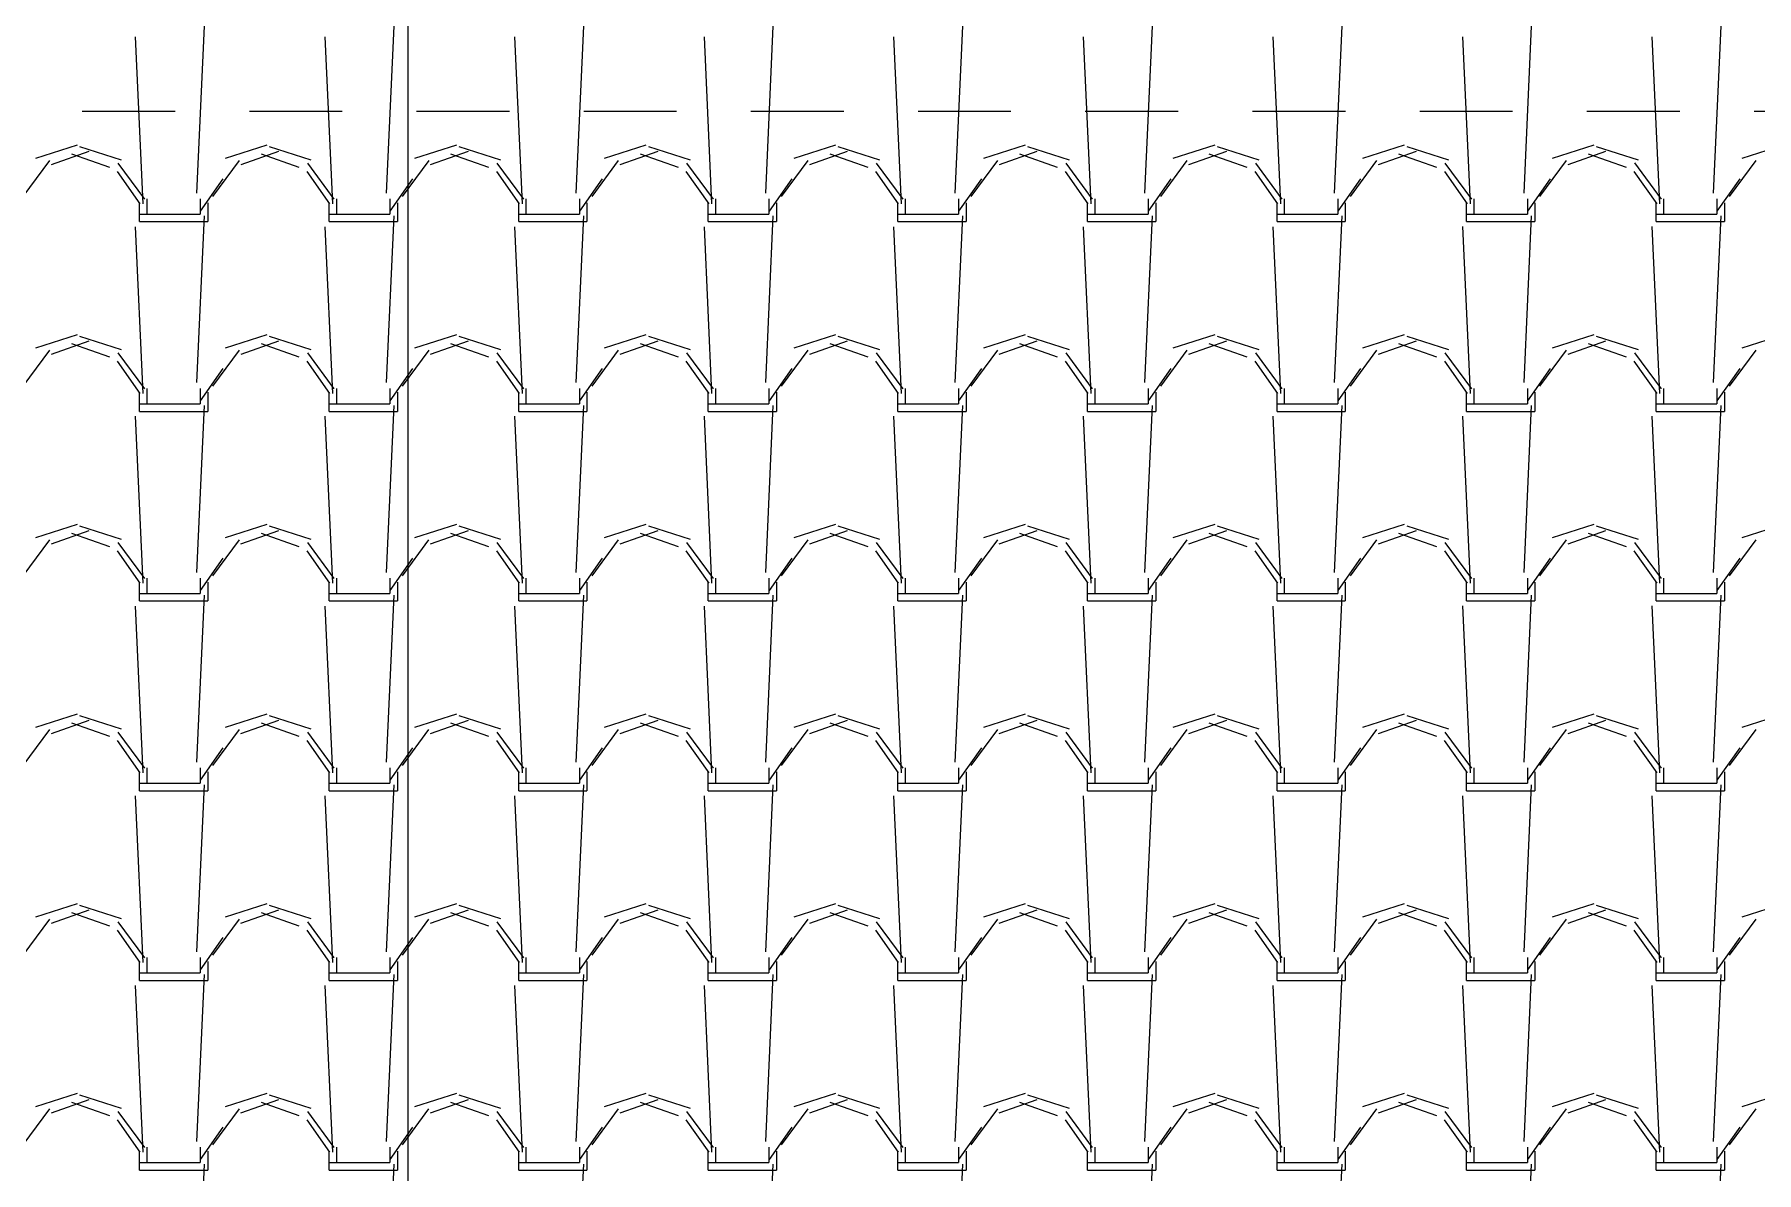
# Model space of a CAD drawing. Header units: millimetres. Extents: x 3923 to 4007, y 744 to 863.
# Drawn here: x 3936.149 to 3938.466, y 834.508 to 836.038 of the extents above; entities that cross this region are included whole.
import ezdxf

# ---------------------------------------------------------------- set-up
doc = ezdxf.new("R2010")
doc.units = ezdxf.units.MM
doc.linetypes.add('HIDDEN2', pattern=[0.1875, 0.125, -0.0625])
doc.layers.add('-HIDRO', color=8, linetype='Continuous')
doc.layers.add('HID-TUBPRIMARIO', color=5, linetype='Continuous')

msp = doc.modelspace()

# ---------------------------------------------------------------- linework, layer by layer
at = {"layer": '-HIDRO', "linetype": 'Continuous'}
for p, q in [((3936.3674, 835.8252), (3936.3776, 836.0498)), ((3936.6226, 835.8252), (3936.6328, 836.0498)), ((3936.8777, 835.8252), (3936.8879, 836.0498)), ((3937.1329, 835.8252), (3937.1431, 836.0498)), ((3937.388, 835.8252), (3937.3982, 836.0498)), ((3937.6432, 835.8252), (3937.6534, 836.0498)), ((3937.8983, 835.8252), (3937.9085, 836.0498)), ((3938.1535, 835.8252), (3938.1637, 836.0498)), ((3938.4086, 835.8252), (3938.4188, 836.0498)), ((3936.2951, 835.8105), (3936.2849, 836.0351)), ((3936.5503, 835.8106), (3936.5401, 836.0351)), ((3936.8054, 835.8106), (3936.7952, 836.0351)), ((3937.0606, 835.8106), (3937.0504, 836.0351)), ((3937.3157, 835.8106), (3937.3055, 836.0351)), ((3937.5709, 835.8106), (3937.5607, 836.0351)), ((3937.826, 835.8106), (3937.8158, 836.0351)), ((3938.0812, 835.8106), (3938.071, 836.0351)), ((3938.3363, 835.8106), (3938.3261, 836.0351)), ((3936.2063, 835.8895), (3936.1501, 835.8717)), ((3936.2221, 835.881), (3936.1711, 835.8631)), ((3936.25, 835.8597), (3936.199, 835.8776)), ((3936.2661, 835.8694), (3936.2099, 835.8873)), ((3936.4614, 835.8895), (3936.4053, 835.8717)), ((3936.4773, 835.881), (3936.4263, 835.8631)), ((3936.5052, 835.8597), (3936.4542, 835.8776)), ((3936.5212, 835.8694), (3936.4651, 835.8873)), ((3936.7166, 835.8895), (3936.6604, 835.8717)), ((3936.7324, 835.881), (3936.6814, 835.8631)), ((3936.7603, 835.8597), (3936.7093, 835.8776)), ((3936.7764, 835.8694), (3936.7202, 835.8873)), ((3936.9717, 835.8895), (3936.9156, 835.8717)), ((3936.9876, 835.881), (3936.9366, 835.8631)), ((3937.0155, 835.8597), (3936.9645, 835.8776)), ((3937.0315, 835.8694), (3936.9754, 835.8873)), ((3937.2269, 835.8895), (3937.1707, 835.8717)), ((3937.2427, 835.881), (3937.1917, 835.8631)), ((3937.2706, 835.8597), (3937.2196, 835.8776)), ((3937.2867, 835.8694), (3937.2305, 835.8873)), ((3937.482, 835.8895), (3937.4259, 835.8717)), ((3937.4979, 835.881), (3937.4469, 835.8631)), ((3937.5258, 835.8597), (3937.4748, 835.8776)), ((3937.5418, 835.8694), (3937.4857, 835.8873)), ((3937.7372, 835.8895), (3937.681, 835.8717)), ((3937.753, 835.881), (3937.702, 835.8631)), ((3937.7809, 835.8597), (3937.7299, 835.8776)), ((3937.797, 835.8694), (3937.7408, 835.8873)), ((3937.9923, 835.8895), (3937.9362, 835.8717)), ((3938.0082, 835.881), (3937.9571, 835.8631)), ((3938.0361, 835.8597), (3937.9851, 835.8776)), ((3938.0521, 835.8694), (3937.996, 835.8873)), ((3938.2475, 835.8895), (3938.1913, 835.8717)), ((3938.2633, 835.881), (3938.2123, 835.8631)), ((3938.2912, 835.8597), (3938.2402, 835.8776)), ((3938.3073, 835.8694), (3938.2511, 835.8873)), ((3938.5026, 835.8895), (3938.4465, 835.8717)), ((3936.169, 835.8689), (3936.1332, 835.8204)), ((3936.2912, 835.8108), (3936.2606, 835.8542)), ((3936.2972, 835.8171), (3936.2614, 835.8655)), ((3936.4241, 835.8689), (3936.3884, 835.8204)), ((3936.5464, 835.8108), (3936.5157, 835.8542)), ((3936.5523, 835.8171), (3936.5166, 835.8655)), ((3936.6793, 835.8689), (3936.6435, 835.8204)), ((3936.8015, 835.8108), (3936.7709, 835.8542)), ((3936.8075, 835.8171), (3936.7717, 835.8655)), ((3936.9344, 835.8689), (3936.8987, 835.8204)), ((3937.0567, 835.8108), (3937.026, 835.8542)), ((3937.0626, 835.8171), (3937.0269, 835.8655)), ((3937.1895, 835.8689), (3937.1538, 835.8204)), ((3937.3118, 835.8108), (3937.2812, 835.8542)), ((3937.3178, 835.8171), (3937.282, 835.8655)), ((3937.4447, 835.8689), (3937.409, 835.8204)), ((3937.567, 835.8108), (3937.5363, 835.8542)), ((3937.5729, 835.8171), (3937.5372, 835.8655)), ((3937.6998, 835.8689), (3937.6641, 835.8204)), ((3937.8221, 835.8108), (3937.7915, 835.8542)), ((3937.828, 835.8171), (3937.7923, 835.8655)), ((3937.955, 835.8689), (3937.9193, 835.8204)), ((3938.0773, 835.8108), (3938.0467, 835.8542)), ((3938.0832, 835.8171), (3938.0475, 835.8655)), ((3938.2101, 835.8689), (3938.1744, 835.8204)), ((3938.3324, 835.8108), (3938.3018, 835.8542)), ((3938.3383, 835.8171), (3938.3026, 835.8656)), ((3938.4653, 835.8689), (3938.4296, 835.8204)), ((3936.4025, 835.8442), (3936.3719, 835.8008)), ((3936.6577, 835.8442), (3936.6271, 835.8008)), ((3936.9128, 835.8442), (3936.8822, 835.8008)), ((3937.168, 835.8442), (3937.1374, 835.8008)), ((3937.4231, 835.8442), (3937.3925, 835.8008)), ((3937.6783, 835.8442), (3937.6477, 835.8008)), ((3937.9334, 835.8442), (3937.9028, 835.8008)), ((3938.1886, 835.8442), (3938.158, 835.8008)), ((3938.4437, 835.8442), (3938.4131, 835.8008)), ((3936.2902, 835.7867), (3936.2902, 835.8122)), ((3936.3004, 835.7969), (3936.3004, 835.8173)), ((3936.3718, 835.8173), (3936.3718, 835.7969)), ((3936.382, 835.8122), (3936.382, 835.7867)), ((3936.5453, 835.7867), (3936.5453, 835.8122)), ((3936.5555, 835.7969), (3936.5555, 835.8173)), ((3936.627, 835.8173), (3936.627, 835.7969)), ((3936.6372, 835.8122), (3936.6372, 835.7867)), ((3936.8005, 835.7867), (3936.8005, 835.8122)), ((3936.8107, 835.7969), (3936.8107, 835.8173)), ((3936.8821, 835.8173), (3936.8821, 835.7969)), ((3936.8923, 835.8122), (3936.8923, 835.7867)), ((3937.0556, 835.7867), (3937.0556, 835.8122)), ((3937.0658, 835.7969), (3937.0658, 835.8173)), ((3937.1373, 835.8173), (3937.1373, 835.7969)), ((3937.1475, 835.8122), (3937.1475, 835.7867)), ((3937.3108, 835.7867), (3937.3108, 835.8122)), ((3937.321, 835.7969), (3937.321, 835.8173)), ((3937.3924, 835.8173), (3937.3924, 835.7969)), ((3937.4026, 835.8122), (3937.4026, 835.7867)), ((3937.5659, 835.7867), (3937.5659, 835.8122)), ((3937.5761, 835.7969), (3937.5761, 835.8173)), ((3937.6476, 835.8173), (3937.6476, 835.7969)), ((3937.6578, 835.8122), (3937.6578, 835.7867)), ((3937.8211, 835.7867), (3937.8211, 835.8122)), ((3937.8313, 835.7969), (3937.8313, 835.8173)), ((3937.9027, 835.8173), (3937.9027, 835.7969)), ((3937.9129, 835.8122), (3937.9129, 835.7867)), ((3938.0762, 835.7867), (3938.0762, 835.8122)), ((3938.0864, 835.7969), (3938.0864, 835.8173)), ((3938.1579, 835.8173), (3938.1579, 835.7969)), ((3938.1681, 835.8122), (3938.1681, 835.7867)), ((3938.3314, 835.7867), (3938.3314, 835.8122)), ((3938.3416, 835.7969), (3938.3416, 835.8173)), ((3938.413, 835.8173), (3938.413, 835.7969)), ((3938.4232, 835.8122), (3938.4232, 835.7867)), ((3936.2902, 835.7969), (3936.3004, 835.7969)), ((3936.2902, 835.7867), (3936.3004, 835.7867)), ((3936.3004, 835.7969), (3936.3718, 835.7969)), ((3936.3004, 835.7867), (3936.382, 835.7867)), ((3936.3674, 835.5701), (3936.3776, 835.7946)), ((3936.5453, 835.7969), (3936.5555, 835.7969)), ((3936.5453, 835.7867), (3936.5555, 835.7867)), ((3936.5555, 835.7969), (3936.627, 835.7969)), ((3936.5555, 835.7867), (3936.6372, 835.7867)), ((3936.6226, 835.5701), (3936.6328, 835.7946)), ((3936.8005, 835.7969), (3936.8107, 835.7969)), ((3936.8005, 835.7867), (3936.8107, 835.7867)), ((3936.8107, 835.7969), (3936.8821, 835.7969)), ((3936.8107, 835.7867), (3936.8923, 835.7867)), ((3936.8777, 835.5701), (3936.8879, 835.7946)), ((3937.0556, 835.7969), (3937.0658, 835.7969)), ((3937.0556, 835.7867), (3937.0658, 835.7867)), ((3937.0658, 835.7969), (3937.1373, 835.7969)), ((3937.0658, 835.7867), (3937.1475, 835.7867)), ((3937.1329, 835.5701), (3937.1431, 835.7946)), ((3937.3108, 835.7969), (3937.321, 835.7969)), ((3937.3108, 835.7867), (3937.321, 835.7867)), ((3937.321, 835.7969), (3937.3924, 835.7969)), ((3937.321, 835.7867), (3937.4026, 835.7867)), ((3937.388, 835.5701), (3937.3982, 835.7946)), ((3937.5659, 835.7969), (3937.5761, 835.7969)), ((3937.5659, 835.7867), (3937.5761, 835.7867)), ((3937.5761, 835.7969), (3937.6476, 835.7969)), ((3937.5761, 835.7867), (3937.6578, 835.7867)), ((3937.6432, 835.5701), (3937.6534, 835.7946)), ((3937.8211, 835.7969), (3937.8313, 835.7969)), ((3937.8211, 835.7867), (3937.8313, 835.7867)), ((3937.8313, 835.7969), (3937.9027, 835.7969)), ((3937.8313, 835.7867), (3937.9129, 835.7867)), ((3937.8983, 835.5701), (3937.9085, 835.7946)), ((3938.0762, 835.7969), (3938.0864, 835.7969)), ((3938.0762, 835.7867), (3938.0864, 835.7867)), ((3938.0864, 835.7969), (3938.1579, 835.7969)), ((3938.0864, 835.7867), (3938.1681, 835.7867)), ((3938.1535, 835.5701), (3938.1637, 835.7946)), ((3938.3314, 835.7969), (3938.3416, 835.7969)), ((3938.3314, 835.7867), (3938.3416, 835.7867)), ((3938.3416, 835.7969), (3938.413, 835.7969)), ((3938.3416, 835.7867), (3938.4232, 835.7867)), ((3938.4086, 835.5701), (3938.4188, 835.7946)), ((3936.2951, 835.5554), (3936.2849, 835.7799)), ((3936.5503, 835.5554), (3936.5401, 835.7799)), ((3936.8054, 835.5554), (3936.7952, 835.7799)), ((3937.0606, 835.5554), (3937.0504, 835.7799)), ((3937.3157, 835.5554), (3937.3055, 835.7799)), ((3937.5709, 835.5554), (3937.5607, 835.7799)), ((3937.826, 835.5554), (3937.8158, 835.7799)), ((3938.0812, 835.5554), (3938.071, 835.78)), ((3938.3363, 835.5554), (3938.3261, 835.78)), ((3936.2063, 835.6344), (3936.1501, 835.6165)), ((3936.2221, 835.6258), (3936.1711, 835.608)), ((3936.25, 835.6046), (3936.199, 835.6225)), ((3936.2661, 835.6143), (3936.2099, 835.6321)), ((3936.4614, 835.6344), (3936.4053, 835.6165)), ((3936.4773, 835.6258), (3936.4263, 835.608)), ((3936.5052, 835.6046), (3936.4542, 835.6225)), ((3936.5212, 835.6143), (3936.4651, 835.6321)), ((3936.7166, 835.6344), (3936.6604, 835.6165)), ((3936.7324, 835.6258), (3936.6814, 835.608)), ((3936.7603, 835.6046), (3936.7093, 835.6225)), ((3936.7764, 835.6143), (3936.7202, 835.6321)), ((3936.9717, 835.6344), (3936.9156, 835.6165)), ((3936.9876, 835.6258), (3936.9366, 835.608)), ((3937.0155, 835.6046), (3936.9645, 835.6225)), ((3937.0315, 835.6143), (3936.9754, 835.6321)), ((3937.2269, 835.6344), (3937.1707, 835.6165)), ((3937.2427, 835.6258), (3937.1917, 835.608)), ((3937.2706, 835.6046), (3937.2196, 835.6225)), ((3937.2867, 835.6143), (3937.2305, 835.6321)), ((3937.482, 835.6344), (3937.4259, 835.6165)), ((3937.4979, 835.6258), (3937.4468, 835.608)), ((3937.5258, 835.6046), (3937.4748, 835.6225)), ((3937.5418, 835.6143), (3937.4857, 835.6321)), ((3937.7372, 835.6344), (3937.681, 835.6165)), ((3937.753, 835.6258), (3937.702, 835.608)), ((3937.7809, 835.6046), (3937.7299, 835.6225)), ((3937.797, 835.6143), (3937.7408, 835.6321)), ((3937.9923, 835.6344), (3937.9362, 835.6165)), ((3938.0082, 835.6258), (3937.9571, 835.608)), ((3938.0361, 835.6046), (3937.9851, 835.6225)), ((3938.0521, 835.6143), (3937.996, 835.6321)), ((3938.2475, 835.6344), (3938.1913, 835.6165)), ((3938.2633, 835.6258), (3938.2123, 835.608)), ((3938.2912, 835.6046), (3938.2402, 835.6225)), ((3938.3073, 835.6143), (3938.2511, 835.6321)), ((3938.5026, 835.6344), (3938.4465, 835.6165)), ((3936.169, 835.6138), (3936.1332, 835.5653)), ((3936.2912, 835.5556), (3936.2606, 835.599)), ((3936.2972, 835.5619), (3936.2614, 835.6104)), ((3936.4241, 835.6138), (3936.3884, 835.5653)), ((3936.5464, 835.5556), (3936.5157, 835.599)), ((3936.5523, 835.5619), (3936.5166, 835.6104)), ((3936.6793, 835.6138), (3936.6435, 835.5653)), ((3936.8075, 835.5619), (3936.7717, 835.6104)), ((3936.9344, 835.6138), (3936.8987, 835.5653)), ((3937.0626, 835.5619), (3937.0269, 835.6104)), ((3937.1895, 835.6138), (3937.1538, 835.5653)), ((3937.3178, 835.5619), (3937.282, 835.6104)), ((3937.4447, 835.6138), (3937.409, 835.5653)), ((3937.5729, 835.5619), (3937.5372, 835.6104)), ((3937.6998, 835.6138), (3937.6641, 835.5653)), ((3937.828, 835.5619), (3937.7923, 835.6104)), ((3937.955, 835.6138), (3937.9193, 835.5653)), ((3938.0832, 835.5619), (3938.0475, 835.6104)), ((3938.2101, 835.6138), (3938.1744, 835.5653)), ((3938.3383, 835.5619), (3938.3026, 835.6104)), ((3938.4653, 835.6138), (3938.4296, 835.5653)), ((3936.4025, 835.5891), (3936.3719, 835.5457)), ((3936.6577, 835.5891), (3936.6271, 835.5457)), ((3936.8015, 835.5556), (3936.7709, 835.599)), ((3936.9128, 835.5891), (3936.8822, 835.5457)), ((3937.0567, 835.5556), (3937.026, 835.599)), ((3937.168, 835.5891), (3937.1374, 835.5457)), ((3937.3118, 835.5556), (3937.2812, 835.599)), ((3937.4231, 835.5891), (3937.3925, 835.5457)), ((3937.567, 835.5556), (3937.5363, 835.599)), ((3937.6783, 835.5891), (3937.6477, 835.5457)), ((3937.8221, 835.5556), (3937.7915, 835.599)), ((3937.9334, 835.5891), (3937.9028, 835.5457)), ((3938.0773, 835.5556), (3938.0467, 835.599)), ((3938.1886, 835.5891), (3938.158, 835.5457)), ((3938.3324, 835.5556), (3938.3018, 835.599)), ((3938.4437, 835.5891), (3938.4131, 835.5457)), ((3936.2902, 835.5315), (3936.2902, 835.5571)), ((3936.3004, 835.5417), (3936.3004, 835.5622)), ((3936.3718, 835.5622), (3936.3718, 835.5417)), ((3936.382, 835.5571), (3936.382, 835.5315)), ((3936.5453, 835.5315), (3936.5453, 835.5571)), ((3936.5555, 835.5417), (3936.5555, 835.5622)), ((3936.627, 835.5622), (3936.627, 835.5417)), ((3936.6372, 835.5571), (3936.6372, 835.5315)), ((3936.8005, 835.5315), (3936.8005, 835.5571)), ((3936.8107, 835.5417), (3936.8107, 835.5622)), ((3936.8821, 835.5622), (3936.8821, 835.5417)), ((3936.8923, 835.5571), (3936.8923, 835.5315)), ((3937.0556, 835.5315), (3937.0556, 835.5571)), ((3937.0658, 835.5417), (3937.0658, 835.5622)), ((3937.1373, 835.5622), (3937.1373, 835.5417)), ((3937.1475, 835.5571), (3937.1475, 835.5315)), ((3937.3108, 835.5315), (3937.3108, 835.5571)), ((3937.321, 835.5417), (3937.321, 835.5622)), ((3937.3924, 835.5622), (3937.3924, 835.5417)), ((3937.4026, 835.5571), (3937.4026, 835.5315)), ((3937.5659, 835.5315), (3937.5659, 835.5571)), ((3937.5761, 835.5417), (3937.5761, 835.5622)), ((3937.6476, 835.5622), (3937.6476, 835.5417)), ((3937.6578, 835.5571), (3937.6578, 835.5315)), ((3937.8211, 835.5315), (3937.8211, 835.5571)), ((3937.8313, 835.5417), (3937.8313, 835.5622)), ((3937.9027, 835.5622), (3937.9027, 835.5417)), ((3937.9129, 835.5571), (3937.9129, 835.5315)), ((3938.0762, 835.5315), (3938.0762, 835.5571)), ((3938.0864, 835.5417), (3938.0864, 835.5622)), ((3938.1579, 835.5622), (3938.1579, 835.5417)), ((3938.1681, 835.5571), (3938.1681, 835.5315)), ((3938.3314, 835.5315), (3938.3314, 835.5571)), ((3938.3416, 835.5417), (3938.3416, 835.5622)), ((3938.413, 835.5622), (3938.413, 835.5417)), ((3938.4232, 835.5571), (3938.4232, 835.5315)), ((3936.2902, 835.5417), (3936.3004, 835.5417)), ((3936.2902, 835.5315), (3936.3004, 835.5315)), ((3936.3004, 835.5417), (3936.3718, 835.5417)), ((3936.3004, 835.5315), (3936.382, 835.5315)), ((3936.3674, 835.3149), (3936.3776, 835.5395)), ((3936.5453, 835.5417), (3936.5555, 835.5417)), ((3936.5453, 835.5315), (3936.5555, 835.5315)), ((3936.5555, 835.5417), (3936.627, 835.5417)), ((3936.5555, 835.5315), (3936.6372, 835.5315)), ((3936.6226, 835.3149), (3936.6328, 835.5395)), ((3936.8005, 835.5417), (3936.8107, 835.5417)), ((3936.8005, 835.5315), (3936.8107, 835.5315)), ((3936.8107, 835.5417), (3936.8821, 835.5417)), ((3936.8107, 835.5315), (3936.8923, 835.5315)), ((3936.8777, 835.3149), (3936.8879, 835.5395)), ((3937.0556, 835.5417), (3937.0658, 835.5417)), ((3937.0556, 835.5315), (3937.0658, 835.5315)), ((3937.0658, 835.5417), (3937.1373, 835.5417)), ((3937.0658, 835.5315), (3937.1475, 835.5315)), ((3937.1329, 835.3149), (3937.1431, 835.5395)), ((3937.3108, 835.5417), (3937.321, 835.5417)), ((3937.3108, 835.5315), (3937.321, 835.5315)), ((3937.321, 835.5417), (3937.3924, 835.5417)), ((3937.321, 835.5315), (3937.4026, 835.5315)), ((3937.388, 835.3149), (3937.3982, 835.5395)), ((3937.5659, 835.5417), (3937.5761, 835.5417)), ((3937.5659, 835.5315), (3937.5761, 835.5315)), ((3937.5761, 835.5417), (3937.6476, 835.5417)), ((3937.5761, 835.5315), (3937.6578, 835.5315)), ((3937.6432, 835.3149), (3937.6534, 835.5395)), ((3937.8211, 835.5417), (3937.8313, 835.5417)), ((3937.8211, 835.5315), (3937.8313, 835.5315)), ((3937.8313, 835.5417), (3937.9027, 835.5417)), ((3937.8313, 835.5315), (3937.9129, 835.5315)), ((3937.8983, 835.3149), (3937.9085, 835.5395)), ((3938.0762, 835.5417), (3938.0864, 835.5417)), ((3938.0762, 835.5315), (3938.0864, 835.5315)), ((3938.0864, 835.5417), (3938.1579, 835.5417)), ((3938.0864, 835.5315), (3938.1681, 835.5315)), ((3938.1535, 835.3149), (3938.1637, 835.5395)), ((3938.3314, 835.5417), (3938.3416, 835.5417)), ((3938.3314, 835.5315), (3938.3416, 835.5315)), ((3938.3416, 835.5417), (3938.413, 835.5417)), ((3938.3416, 835.5315), (3938.4232, 835.5315)), ((3938.4086, 835.3149), (3938.4188, 835.5395)), ((3936.2951, 835.3002), (3936.2849, 835.5248)), ((3936.5503, 835.3003), (3936.5401, 835.5248)), ((3936.8054, 835.3003), (3936.7952, 835.5248)), ((3937.0606, 835.3003), (3937.0504, 835.5248)), ((3937.3157, 835.3003), (3937.3055, 835.5248)), ((3937.5709, 835.3003), (3937.5607, 835.5248)), ((3937.826, 835.3003), (3937.8158, 835.5248)), ((3938.0812, 835.3003), (3938.071, 835.5248)), ((3938.3363, 835.3003), (3938.3261, 835.5248)), ((3936.2063, 835.3792), (3936.1501, 835.3614)), ((3936.2221, 835.3707), (3936.1711, 835.3528)), ((3936.25, 835.3494), (3936.199, 835.3673)), ((3936.2661, 835.3591), (3936.2099, 835.377)), ((3936.4614, 835.3792), (3936.4053, 835.3614)), ((3936.4773, 835.3707), (3936.4262, 835.3528)), ((3936.5052, 835.3494), (3936.4542, 835.3673)), ((3936.5212, 835.3591), (3936.4651, 835.377)), ((3936.7166, 835.3792), (3936.6604, 835.3614)), ((3936.7324, 835.3707), (3936.6814, 835.3528)), ((3936.7603, 835.3494), (3936.7093, 835.3673)), ((3936.7764, 835.3591), (3936.7202, 835.377)), ((3936.9717, 835.3792), (3936.9156, 835.3614)), ((3936.9876, 835.3707), (3936.9365, 835.3528)), ((3937.0155, 835.3494), (3936.9645, 835.3673)), ((3937.0315, 835.3591), (3936.9754, 835.377)), ((3937.2269, 835.3792), (3937.1707, 835.3614)), ((3937.2427, 835.3707), (3937.1917, 835.3528)), ((3937.2706, 835.3494), (3937.2196, 835.3673)), ((3937.2867, 835.3591), (3937.2305, 835.377)), ((3937.482, 835.3792), (3937.4259, 835.3614)), ((3937.4979, 835.3707), (3937.4468, 835.3528)), ((3937.5258, 835.3494), (3937.4748, 835.3673)), ((3937.5418, 835.3591), (3937.4857, 835.377)), ((3937.7372, 835.3792), (3937.681, 835.3614)), ((3937.753, 835.3707), (3937.702, 835.3528)), ((3937.7809, 835.3494), (3937.7299, 835.3673)), ((3937.797, 835.3591), (3937.7408, 835.377)), ((3937.9923, 835.3792), (3937.9362, 835.3614)), ((3938.0082, 835.3707), (3937.9571, 835.3528)), ((3938.0361, 835.3494), (3937.9851, 835.3673)), ((3938.0521, 835.3591), (3937.996, 835.377)), ((3938.2475, 835.3792), (3938.1913, 835.3614)), ((3938.2633, 835.3707), (3938.2123, 835.3528)), ((3938.2912, 835.3494), (3938.2402, 835.3673)), ((3938.3073, 835.3591), (3938.2511, 835.377)), ((3938.5026, 835.3792), (3938.4465, 835.3614)), ((3936.169, 835.3586), (3936.1332, 835.3101)), ((3936.2972, 835.3068), (3936.2614, 835.3552)), ((3936.4241, 835.3586), (3936.3884, 835.3101)), ((3936.5523, 835.3068), (3936.5166, 835.3552)), ((3936.6792, 835.3586), (3936.6435, 835.3101)), ((3936.8075, 835.3068), (3936.7717, 835.3552)), ((3936.9344, 835.3586), (3936.8987, 835.3101)), ((3937.0626, 835.3068), (3937.0269, 835.3552)), ((3937.1895, 835.3586), (3937.1538, 835.3101)), ((3937.3178, 835.3068), (3937.282, 835.3552)), ((3937.4447, 835.3586), (3937.409, 835.3101)), ((3937.5729, 835.3068), (3937.5372, 835.3552)), ((3937.6998, 835.3586), (3937.6641, 835.3101)), ((3937.828, 835.3068), (3937.7923, 835.3552)), ((3937.955, 835.3586), (3937.9193, 835.3101)), ((3938.0832, 835.3068), (3938.0475, 835.3552)), ((3938.2101, 835.3586), (3938.1744, 835.3101)), ((3938.3383, 835.3068), (3938.3026, 835.3552)), ((3938.4653, 835.3586), (3938.4296, 835.3101)), ((3936.2912, 835.3005), (3936.2606, 835.3439)), ((3936.4025, 835.3339), (3936.3719, 835.2905)), ((3936.5464, 835.3005), (3936.5157, 835.3439)), ((3936.6577, 835.3339), (3936.6271, 835.2905)), ((3936.8015, 835.3005), (3936.7709, 835.3439)), ((3936.9128, 835.3339), (3936.8822, 835.2905)), ((3937.0567, 835.3005), (3937.026, 835.3439)), ((3937.168, 835.3339), (3937.1374, 835.2905)), ((3937.3118, 835.3005), (3937.2812, 835.3439)), ((3937.4231, 835.3339), (3937.3925, 835.2905)), ((3937.567, 835.3005), (3937.5363, 835.3439)), ((3937.6783, 835.3339), (3937.6477, 835.2905)), ((3937.8221, 835.3005), (3937.7915, 835.3439)), ((3937.9334, 835.3339), (3937.9028, 835.2905)), ((3938.0773, 835.3005), (3938.0467, 835.3439)), ((3938.1886, 835.3339), (3938.158, 835.2905)), ((3938.3324, 835.3005), (3938.3018, 835.3439)), ((3938.4437, 835.3339), (3938.4131, 835.2905)), ((3936.2902, 835.2764), (3936.2902, 835.3019)), ((3936.3004, 835.2866), (3936.3004, 835.307)), ((3936.3718, 835.307), (3936.3718, 835.2866)), ((3936.382, 835.3019), (3936.382, 835.2764)), ((3936.5453, 835.2764), (3936.5453, 835.3019)), ((3936.5555, 835.2866), (3936.5555, 835.307)), ((3936.627, 835.307), (3936.627, 835.2866)), ((3936.6372, 835.3019), (3936.6372, 835.2764)), ((3936.8005, 835.2764), (3936.8005, 835.3019)), ((3936.8107, 835.2866), (3936.8107, 835.307)), ((3936.8821, 835.307), (3936.8821, 835.2866)), ((3936.8923, 835.3019), (3936.8923, 835.2764)), ((3937.0556, 835.2764), (3937.0556, 835.3019)), ((3937.0658, 835.2866), (3937.0658, 835.307)), ((3937.1373, 835.307), (3937.1373, 835.2866)), ((3937.1475, 835.3019), (3937.1475, 835.2764)), ((3937.3108, 835.2764), (3937.3108, 835.3019)), ((3937.321, 835.2866), (3937.321, 835.307)), ((3937.3924, 835.307), (3937.3924, 835.2866)), ((3937.4026, 835.3019), (3937.4026, 835.2764)), ((3937.5659, 835.2764), (3937.5659, 835.3019)), ((3937.5761, 835.2866), (3937.5761, 835.307)), ((3937.6476, 835.307), (3937.6476, 835.2866)), ((3937.6578, 835.3019), (3937.6578, 835.2764)), ((3937.8211, 835.2764), (3937.8211, 835.3019)), ((3937.8313, 835.2866), (3937.8313, 835.307)), ((3937.9027, 835.307), (3937.9027, 835.2866)), ((3937.9129, 835.3019), (3937.9129, 835.2764)), ((3938.0762, 835.2764), (3938.0762, 835.3019)), ((3938.0864, 835.2866), (3938.0864, 835.307)), ((3938.1579, 835.307), (3938.1579, 835.2866)), ((3938.1681, 835.3019), (3938.1681, 835.2764)), ((3938.3314, 835.2764), (3938.3314, 835.3019)), ((3938.3416, 835.2866), (3938.3416, 835.307)), ((3938.413, 835.307), (3938.413, 835.2866)), ((3938.4232, 835.3019), (3938.4232, 835.2764)), ((3936.2902, 835.2866), (3936.3004, 835.2866)), ((3936.2902, 835.2764), (3936.3004, 835.2764)), ((3936.3004, 835.2866), (3936.3718, 835.2866)), ((3936.3004, 835.2764), (3936.382, 835.2764)), ((3936.3674, 835.0598), (3936.3776, 835.2843)), ((3936.5453, 835.2866), (3936.5555, 835.2866)), ((3936.5453, 835.2764), (3936.5555, 835.2764)), ((3936.5555, 835.2866), (3936.627, 835.2866)), ((3936.5555, 835.2764), (3936.6372, 835.2764)), ((3936.6226, 835.0598), (3936.6328, 835.2843)), ((3936.8005, 835.2866), (3936.8107, 835.2866)), ((3936.8005, 835.2764), (3936.8107, 835.2764)), ((3936.8107, 835.2866), (3936.8821, 835.2866)), ((3936.8107, 835.2764), (3936.8923, 835.2764)), ((3936.8777, 835.0598), (3936.8879, 835.2843)), ((3937.0556, 835.2866), (3937.0658, 835.2866)), ((3937.0556, 835.2764), (3937.0658, 835.2764)), ((3937.0658, 835.2866), (3937.1373, 835.2866)), ((3937.0658, 835.2764), (3937.1475, 835.2764)), ((3937.1329, 835.0598), (3937.1431, 835.2843)), ((3937.3108, 835.2866), (3937.321, 835.2866)), ((3937.3108, 835.2764), (3937.321, 835.2764)), ((3937.321, 835.2866), (3937.3924, 835.2866)), ((3937.321, 835.2764), (3937.4026, 835.2764)), ((3937.388, 835.0598), (3937.3982, 835.2843)), ((3937.5659, 835.2866), (3937.5761, 835.2866)), ((3937.5659, 835.2764), (3937.5761, 835.2764)), ((3937.5761, 835.2866), (3937.6476, 835.2866)), ((3937.5761, 835.2764), (3937.6578, 835.2764)), ((3937.6432, 835.0598), (3937.6534, 835.2843)), ((3937.8211, 835.2866), (3937.8313, 835.2866)), ((3937.8211, 835.2764), (3937.8313, 835.2764)), ((3937.8313, 835.2866), (3937.9027, 835.2866)), ((3937.8313, 835.2764), (3937.9129, 835.2764)), ((3937.8983, 835.0598), (3937.9085, 835.2843)), ((3938.0762, 835.2866), (3938.0864, 835.2866)), ((3938.0762, 835.2764), (3938.0864, 835.2764)), ((3938.0864, 835.2866), (3938.1579, 835.2866)), ((3938.0864, 835.2764), (3938.1681, 835.2764)), ((3938.1535, 835.0598), (3938.1637, 835.2843)), ((3938.3314, 835.2866), (3938.3416, 835.2866)), ((3938.3314, 835.2764), (3938.3416, 835.2764)), ((3938.3416, 835.2866), (3938.413, 835.2866)), ((3938.3416, 835.2764), (3938.4232, 835.2764)), ((3938.4086, 835.0598), (3938.4188, 835.2843)), ((3936.2951, 835.0451), (3936.2849, 835.2696)), ((3936.5503, 835.0451), (3936.5401, 835.2696)), ((3936.8054, 835.0451), (3936.7952, 835.2696)), ((3937.0606, 835.0451), (3937.0504, 835.2696)), ((3937.3157, 835.0451), (3937.3055, 835.2696)), ((3937.5709, 835.0451), (3937.5607, 835.2696)), ((3937.826, 835.0451), (3937.8158, 835.2696)), ((3938.0812, 835.0451), (3938.071, 835.2697)), ((3938.3363, 835.0451), (3938.3261, 835.2697)), ((3936.2063, 835.1241), (3936.1501, 835.1062)), ((3936.2221, 835.1155), (3936.1711, 835.0977)), ((3936.2661, 835.104), (3936.2099, 835.1218)), ((3936.4614, 835.1241), (3936.4053, 835.1062)), ((3936.4773, 835.1155), (3936.4262, 835.0977)), ((3936.5212, 835.104), (3936.4651, 835.1218)), ((3936.7166, 835.1241), (3936.6604, 835.1062)), ((3936.7324, 835.1155), (3936.6814, 835.0977)), ((3936.7764, 835.104), (3936.7202, 835.1218)), ((3936.9717, 835.1241), (3936.9156, 835.1062)), ((3936.9876, 835.1155), (3936.9365, 835.0977)), ((3937.0315, 835.104), (3936.9754, 835.1218)), ((3937.2269, 835.1241), (3937.1707, 835.1062)), ((3937.2427, 835.1155), (3937.1917, 835.0977)), ((3937.2867, 835.104), (3937.2305, 835.1218)), ((3937.482, 835.1241), (3937.4259, 835.1062)), ((3937.4979, 835.1155), (3937.4468, 835.0977)), ((3937.5418, 835.104), (3937.4857, 835.1218)), ((3937.7372, 835.1241), (3937.681, 835.1062)), ((3937.753, 835.1155), (3937.702, 835.0977)), ((3937.797, 835.104), (3937.7408, 835.1218)), ((3937.9923, 835.1241), (3937.9362, 835.1062)), ((3938.0082, 835.1155), (3937.9571, 835.0977)), ((3938.0521, 835.104), (3937.996, 835.1218)), ((3938.2475, 835.1241), (3938.1913, 835.1062)), ((3938.2633, 835.1155), (3938.2123, 835.0977)), ((3938.3073, 835.104), (3938.2511, 835.1218)), ((3938.5026, 835.1241), (3938.4465, 835.1062)), ((3936.169, 835.1035), (3936.1332, 835.055)), ((3936.2501, 835.0943), (3936.199, 835.1121)), ((3936.2972, 835.0516), (3936.2614, 835.1001)), ((3936.4241, 835.1035), (3936.3884, 835.055)), ((3936.5052, 835.0943), (3936.4542, 835.1121)), ((3936.5523, 835.0516), (3936.5166, 835.1001)), ((3936.6792, 835.1035), (3936.6435, 835.055)), ((3936.7604, 835.0943), (3936.7093, 835.1121)), ((3936.8075, 835.0516), (3936.7717, 835.1001)), ((3936.9344, 835.1035), (3936.8987, 835.055)), ((3937.0155, 835.0943), (3936.9645, 835.1121)), ((3937.0626, 835.0516), (3937.0269, 835.1001)), ((3937.1895, 835.1035), (3937.1538, 835.055)), ((3937.2706, 835.0943), (3937.2196, 835.1121)), ((3937.3178, 835.0516), (3937.282, 835.1001)), ((3937.4447, 835.1035), (3937.409, 835.055)), ((3937.5258, 835.0943), (3937.4748, 835.1121)), ((3937.5729, 835.0516), (3937.5372, 835.1001)), ((3937.6998, 835.1035), (3937.6641, 835.055)), ((3937.7809, 835.0943), (3937.7299, 835.1121)), ((3937.8281, 835.0516), (3937.7923, 835.1001)), ((3937.955, 835.1035), (3937.9193, 835.055)), ((3938.0361, 835.0943), (3937.9851, 835.1121)), ((3938.0832, 835.0516), (3938.0475, 835.1001)), ((3938.2101, 835.1035), (3938.1744, 835.055)), ((3938.2912, 835.0943), (3938.2402, 835.1122)), ((3938.3383, 835.0516), (3938.3026, 835.1001)), ((3938.4653, 835.1035), (3938.4296, 835.055)), ((3936.2912, 835.0454), (3936.2606, 835.0887)), ((3936.4025, 835.0788), (3936.3719, 835.0354)), ((3936.5464, 835.0454), (3936.5157, 835.0887)), ((3936.6577, 835.0788), (3936.6271, 835.0354)), ((3936.8015, 835.0453), (3936.7709, 835.0887)), ((3936.9128, 835.0788), (3936.8822, 835.0354)), ((3937.0567, 835.0453), (3937.026, 835.0887)), ((3937.168, 835.0788), (3937.1374, 835.0354)), ((3937.3118, 835.0453), (3937.2812, 835.0887)), ((3937.4231, 835.0788), (3937.3925, 835.0354)), ((3937.567, 835.0453), (3937.5363, 835.0887)), ((3937.6783, 835.0788), (3937.6477, 835.0354)), ((3937.8221, 835.0453), (3937.7915, 835.0887)), ((3937.9334, 835.0788), (3937.9028, 835.0354)), ((3938.0773, 835.0453), (3938.0466, 835.0887)), ((3938.1886, 835.0788), (3938.158, 835.0354)), ((3938.3324, 835.0453), (3938.3018, 835.0887)), ((3938.4437, 835.0788), (3938.4131, 835.0354)), ((3936.2902, 835.0212), (3936.2902, 835.0468)), ((3936.3004, 835.0314), (3936.3004, 835.0519)), ((3936.3718, 835.0519), (3936.3718, 835.0314)), ((3936.382, 835.0468), (3936.382, 835.0212)), ((3936.5453, 835.0212), (3936.5453, 835.0468)), ((3936.5555, 835.0314), (3936.5555, 835.0519)), ((3936.627, 835.0519), (3936.627, 835.0314)), ((3936.6372, 835.0468), (3936.6372, 835.0212)), ((3936.8005, 835.0212), (3936.8005, 835.0468)), ((3936.8107, 835.0314), (3936.8107, 835.0519)), ((3936.8821, 835.0519), (3936.8821, 835.0314)), ((3936.8923, 835.0468), (3936.8923, 835.0212)), ((3937.0556, 835.0212), (3937.0556, 835.0468)), ((3937.0658, 835.0314), (3937.0658, 835.0519)), ((3937.1373, 835.0519), (3937.1373, 835.0314)), ((3937.1475, 835.0468), (3937.1475, 835.0212)), ((3937.3108, 835.0212), (3937.3108, 835.0468)), ((3937.321, 835.0314), (3937.321, 835.0519)), ((3937.3924, 835.0519), (3937.3924, 835.0314)), ((3937.4026, 835.0468), (3937.4026, 835.0212)), ((3937.5659, 835.0212), (3937.5659, 835.0468)), ((3937.5761, 835.0314), (3937.5761, 835.0519)), ((3937.6476, 835.0519), (3937.6476, 835.0314)), ((3937.6578, 835.0468), (3937.6578, 835.0212)), ((3937.8211, 835.0212), (3937.8211, 835.0468)), ((3937.8313, 835.0314), (3937.8313, 835.0519)), ((3937.9027, 835.0519), (3937.9027, 835.0314)), ((3937.9129, 835.0468), (3937.9129, 835.0212)), ((3938.0762, 835.0212), (3938.0762, 835.0468)), ((3938.0864, 835.0314), (3938.0864, 835.0519)), ((3938.1579, 835.0519), (3938.1579, 835.0314)), ((3938.1681, 835.0468), (3938.1681, 835.0212)), ((3938.3314, 835.0212), (3938.3314, 835.0468)), ((3938.3416, 835.0314), (3938.3416, 835.0519)), ((3938.413, 835.0519), (3938.413, 835.0314)), ((3938.4232, 835.0468), (3938.4232, 835.0212)), ((3936.2902, 835.0314), (3936.3004, 835.0314)), ((3936.2902, 835.0212), (3936.3004, 835.0212)), ((3936.3004, 835.0314), (3936.3718, 835.0314)), ((3936.3004, 835.0212), (3936.382, 835.0212)), ((3936.3674, 834.8046), (3936.3776, 835.0292)), ((3936.5453, 835.0314), (3936.5555, 835.0314)), ((3936.5453, 835.0212), (3936.5555, 835.0212)), ((3936.5555, 835.0314), (3936.627, 835.0314)), ((3936.5555, 835.0212), (3936.6372, 835.0212)), ((3936.6226, 834.8046), (3936.6328, 835.0292)), ((3936.8005, 835.0314), (3936.8107, 835.0314)), ((3936.8005, 835.0212), (3936.8107, 835.0212)), ((3936.8107, 835.0314), (3936.8821, 835.0314)), ((3936.8107, 835.0212), (3936.8923, 835.0212)), ((3936.8777, 834.8046), (3936.8879, 835.0292)), ((3937.0556, 835.0314), (3937.0658, 835.0314)), ((3937.0556, 835.0212), (3937.0658, 835.0212)), ((3937.0658, 835.0314), (3937.1373, 835.0314)), ((3937.0658, 835.0212), (3937.1475, 835.0212)), ((3937.1329, 834.8046), (3937.1431, 835.0292)), ((3937.3108, 835.0314), (3937.321, 835.0314)), ((3937.3108, 835.0212), (3937.321, 835.0212)), ((3937.321, 835.0314), (3937.3924, 835.0314)), ((3937.321, 835.0212), (3937.4026, 835.0212)), ((3937.388, 834.8046), (3937.3982, 835.0292)), ((3937.5659, 835.0314), (3937.5761, 835.0314)), ((3937.5659, 835.0212), (3937.5761, 835.0212)), ((3937.5761, 835.0314), (3937.6476, 835.0314)), ((3937.5761, 835.0212), (3937.6578, 835.0212)), ((3937.6432, 834.8046), (3937.6534, 835.0292)), ((3937.8211, 835.0314), (3937.8313, 835.0314)), ((3937.8211, 835.0212), (3937.8313, 835.0212)), ((3937.8313, 835.0314), (3937.9027, 835.0314)), ((3937.8313, 835.0212), (3937.9129, 835.0212)), ((3937.8983, 834.8046), (3937.9085, 835.0292)), ((3938.0762, 835.0314), (3938.0864, 835.0314)), ((3938.0762, 835.0212), (3938.0864, 835.0212)), ((3938.0864, 835.0314), (3938.1579, 835.0314)), ((3938.0864, 835.0212), (3938.1681, 835.0212)), ((3938.1535, 834.8046), (3938.1637, 835.0292)), ((3938.3314, 835.0314), (3938.3416, 835.0314)), ((3938.3314, 835.0212), (3938.3416, 835.0212)), ((3938.3416, 835.0314), (3938.413, 835.0314)), ((3938.3416, 835.0212), (3938.4232, 835.0212)), ((3938.4086, 834.8046), (3938.4188, 835.0292)), ((3936.2951, 834.7899), (3936.2849, 835.0145)), ((3936.5503, 834.79), (3936.5401, 835.0145)), ((3936.8054, 834.79), (3936.7952, 835.0145)), ((3937.0606, 834.79), (3937.0504, 835.0145)), ((3937.3157, 834.79), (3937.3055, 835.0145)), ((3937.5709, 834.79), (3937.5607, 835.0145)), ((3937.826, 834.79), (3937.8158, 835.0145)), ((3938.0812, 834.79), (3938.071, 835.0145)), ((3938.3363, 834.79), (3938.3261, 835.0145)), ((3936.2063, 834.8689), (3936.1501, 834.8511)), ((3936.2221, 834.8604), (3936.1711, 834.8425)), ((3936.2661, 834.8488), (3936.2099, 834.8667)), ((3936.4614, 834.8689), (3936.4053, 834.8511)), ((3936.4773, 834.8604), (3936.4262, 834.8425)), ((3936.5212, 834.8488), (3936.4651, 834.8667)), ((3936.7166, 834.8689), (3936.6604, 834.8511)), ((3936.7324, 834.8604), (3936.6814, 834.8425)), ((3936.7764, 834.8488), (3936.7202, 834.8667)), ((3936.9717, 834.8689), (3936.9156, 834.8511)), ((3936.9876, 834.8604), (3936.9365, 834.8425)), ((3937.0315, 834.8488), (3936.9754, 834.8667)), ((3937.2269, 834.8689), (3937.1707, 834.8511)), ((3937.2427, 834.8604), (3937.1917, 834.8425)), ((3937.2867, 834.8488), (3937.2305, 834.8667)), ((3937.482, 834.8689), (3937.4259, 834.8511)), ((3937.4979, 834.8604), (3937.4468, 834.8425)), ((3937.5418, 834.8488), (3937.4857, 834.8667)), ((3937.7372, 834.8689), (3937.681, 834.8511)), ((3937.753, 834.8604), (3937.702, 834.8425)), ((3937.797, 834.8488), (3937.7408, 834.8667)), ((3937.9923, 834.8689), (3937.9362, 834.8511)), ((3938.0082, 834.8604), (3937.9571, 834.8425)), ((3938.0521, 834.8488), (3937.996, 834.8667)), ((3938.2475, 834.8689), (3938.1913, 834.8511)), ((3938.2633, 834.8604), (3938.2123, 834.8425)), ((3938.3073, 834.8488), (3938.2511, 834.8667)), ((3938.5026, 834.8689), (3938.4465, 834.8511)), ((3936.1689, 834.8483), (3936.1332, 834.7998)), ((3936.2501, 834.8391), (3936.199, 834.857)), ((3936.2972, 834.7965), (3936.2614, 834.8449)), ((3936.4241, 834.8483), (3936.3884, 834.7998)), ((3936.5052, 834.8391), (3936.4542, 834.857)), ((3936.5523, 834.7965), (3936.5166, 834.8449)), ((3936.6792, 834.8483), (3936.6435, 834.7998)), ((3936.7604, 834.8391), (3936.7093, 834.857)), ((3936.8075, 834.7965), (3936.7717, 834.8449)), ((3936.9344, 834.8483), (3936.8987, 834.7998)), ((3937.0155, 834.8391), (3936.9645, 834.857)), ((3937.0626, 834.7965), (3937.0269, 834.8449)), ((3937.1895, 834.8483), (3937.1538, 834.7998)), ((3937.2707, 834.8391), (3937.2196, 834.857)), ((3937.3178, 834.7965), (3937.282, 834.8449)), ((3937.4447, 834.8483), (3937.409, 834.7998)), ((3937.5258, 834.8391), (3937.4748, 834.857)), ((3937.5729, 834.7965), (3937.5372, 834.8449)), ((3937.6998, 834.8483), (3937.6641, 834.7998)), ((3937.7809, 834.8391), (3937.7299, 834.857)), ((3937.8281, 834.7965), (3937.7923, 834.8449)), ((3937.955, 834.8483), (3937.9193, 834.7998)), ((3938.0361, 834.8391), (3937.9851, 834.857)), ((3938.0832, 834.7965), (3938.0475, 834.8449)), ((3938.2101, 834.8483), (3938.1744, 834.7998)), ((3938.2912, 834.8391), (3938.2402, 834.857)), ((3938.3383, 834.7965), (3938.3026, 834.8449)), ((3938.4653, 834.8483), (3938.4296, 834.7998)), ((3936.2912, 834.7902), (3936.2606, 834.8336)), ((3936.4025, 834.8236), (3936.3719, 834.7802)), ((3936.5464, 834.7902), (3936.5157, 834.8336)), ((3936.6577, 834.8236), (3936.6271, 834.7802)), ((3936.8015, 834.7902), (3936.7709, 834.8336)), ((3936.9128, 834.8236), (3936.8822, 834.7802)), ((3937.0567, 834.7902), (3937.026, 834.8336)), ((3937.168, 834.8236), (3937.1374, 834.7802)), ((3937.3118, 834.7902), (3937.2812, 834.8336)), ((3937.4231, 834.8236), (3937.3925, 834.7802)), ((3937.567, 834.7902), (3937.5363, 834.8336)), ((3937.6783, 834.8236), (3937.6477, 834.7802)), ((3937.8221, 834.7902), (3937.7915, 834.8336)), ((3937.9334, 834.8236), (3937.9028, 834.7802)), ((3938.0773, 834.7902), (3938.0466, 834.8336)), ((3938.1886, 834.8236), (3938.158, 834.7802)), ((3938.3324, 834.7902), (3938.3018, 834.8336)), ((3938.4437, 834.8236), (3938.4131, 834.7802)), ((3936.2902, 834.7661), (3936.2902, 834.7916)), ((3936.3004, 834.7763), (3936.3004, 834.7967)), ((3936.3718, 834.7967), (3936.3718, 834.7763)), ((3936.382, 834.7916), (3936.382, 834.7661)), ((3936.5453, 834.7661), (3936.5453, 834.7916)), ((3936.5555, 834.7763), (3936.5555, 834.7967)), ((3936.627, 834.7967), (3936.627, 834.7763)), ((3936.6372, 834.7916), (3936.6372, 834.7661)), ((3936.8005, 834.7661), (3936.8005, 834.7916)), ((3936.8107, 834.7763), (3936.8107, 834.7967)), ((3936.8821, 834.7967), (3936.8821, 834.7763)), ((3936.8923, 834.7916), (3936.8923, 834.7661)), ((3937.0556, 834.7661), (3937.0556, 834.7916)), ((3937.0658, 834.7763), (3937.0658, 834.7967)), ((3937.1373, 834.7967), (3937.1373, 834.7763)), ((3937.1475, 834.7916), (3937.1475, 834.7661)), ((3937.3108, 834.7661), (3937.3108, 834.7916)), ((3937.321, 834.7763), (3937.321, 834.7967)), ((3937.3924, 834.7967), (3937.3924, 834.7763)), ((3937.4026, 834.7916), (3937.4026, 834.7661)), ((3937.5659, 834.7661), (3937.5659, 834.7916)), ((3937.5761, 834.7763), (3937.5761, 834.7967)), ((3937.6476, 834.7967), (3937.6476, 834.7763)), ((3937.6578, 834.7916), (3937.6578, 834.7661)), ((3937.8211, 834.7661), (3937.8211, 834.7916)), ((3937.8313, 834.7763), (3937.8313, 834.7967)), ((3937.9027, 834.7967), (3937.9027, 834.7763)), ((3937.9129, 834.7916), (3937.9129, 834.7661)), ((3938.0762, 834.7661), (3938.0762, 834.7916)), ((3938.0864, 834.7763), (3938.0864, 834.7967)), ((3938.1579, 834.7967), (3938.1579, 834.7763)), ((3938.1681, 834.7916), (3938.1681, 834.7661)), ((3938.3314, 834.7661), (3938.3314, 834.7916)), ((3938.3416, 834.7763), (3938.3416, 834.7967)), ((3938.413, 834.7967), (3938.413, 834.7763)), ((3938.4232, 834.7916), (3938.4232, 834.7661)), ((3936.2902, 834.7763), (3936.3004, 834.7763)), ((3936.2902, 834.7661), (3936.3004, 834.7661)), ((3936.3004, 834.7763), (3936.3718, 834.7763)), ((3936.3004, 834.7661), (3936.382, 834.7661)), ((3936.3674, 834.5495), (3936.3776, 834.774)), ((3936.5453, 834.7763), (3936.5555, 834.7763)), ((3936.5453, 834.7661), (3936.5555, 834.7661)), ((3936.5555, 834.7763), (3936.627, 834.7763)), ((3936.5555, 834.7661), (3936.6372, 834.7661)), ((3936.6226, 834.5495), (3936.6328, 834.774)), ((3936.8005, 834.7763), (3936.8107, 834.7763)), ((3936.8005, 834.7661), (3936.8107, 834.7661)), ((3936.8107, 834.7763), (3936.8821, 834.7763)), ((3936.8107, 834.7661), (3936.8923, 834.7661)), ((3936.8777, 834.5495), (3936.8879, 834.774)), ((3937.0556, 834.7763), (3937.0658, 834.7763)), ((3937.0556, 834.7661), (3937.0658, 834.7661)), ((3937.0658, 834.7763), (3937.1373, 834.7763)), ((3937.0658, 834.7661), (3937.1475, 834.7661)), ((3937.1329, 834.5495), (3937.1431, 834.774)), ((3937.3108, 834.7763), (3937.321, 834.7763)), ((3937.3108, 834.7661), (3937.321, 834.7661)), ((3937.321, 834.7763), (3937.3924, 834.7763)), ((3937.321, 834.7661), (3937.4026, 834.7661)), ((3937.388, 834.5495), (3937.3982, 834.774)), ((3937.5659, 834.7763), (3937.5761, 834.7763)), ((3937.5659, 834.7661), (3937.5761, 834.7661)), ((3937.5761, 834.7763), (3937.6476, 834.7763)), ((3937.5761, 834.7661), (3937.6578, 834.7661)), ((3937.6432, 834.5495), (3937.6534, 834.774)), ((3937.8211, 834.7763), (3937.8313, 834.7763)), ((3937.8211, 834.7661), (3937.8313, 834.7661)), ((3937.8313, 834.7763), (3937.9027, 834.7763)), ((3937.8313, 834.7661), (3937.9129, 834.7661)), ((3937.8983, 834.5495), (3937.9085, 834.774)), ((3938.0762, 834.7763), (3938.0864, 834.7763)), ((3938.0762, 834.7661), (3938.0864, 834.7661)), ((3938.0864, 834.7763), (3938.1579, 834.7763)), ((3938.0864, 834.7661), (3938.1681, 834.7661)), ((3938.1535, 834.5495), (3938.1637, 834.774)), ((3938.3314, 834.7763), (3938.3416, 834.7763)), ((3938.3314, 834.7661), (3938.3416, 834.7661)), ((3938.3416, 834.7763), (3938.413, 834.7763)), ((3938.3416, 834.7661), (3938.4232, 834.7661)), ((3938.4086, 834.5495), (3938.4188, 834.774)), ((3936.2951, 834.5348), (3936.2849, 834.7593)), ((3936.5503, 834.5348), (3936.5401, 834.7593)), ((3936.8054, 834.5348), (3936.7952, 834.7593)), ((3937.0606, 834.5348), (3937.0504, 834.7593)), ((3937.3157, 834.5348), (3937.3055, 834.7593)), ((3937.5709, 834.5348), (3937.5607, 834.7593)), ((3937.826, 834.5348), (3937.8158, 834.7593)), ((3938.0812, 834.5348), (3938.071, 834.7593)), ((3938.3363, 834.5348), (3938.3261, 834.7594)), ((3936.2063, 834.6138), (3936.1501, 834.5959)), ((3936.2221, 834.6052), (3936.1711, 834.5874)), ((3936.2661, 834.5937), (3936.2099, 834.6115)), ((3936.4614, 834.6138), (3936.4053, 834.5959)), ((3936.4773, 834.6052), (3936.4262, 834.5874)), ((3936.5212, 834.5937), (3936.4651, 834.6115)), ((3936.7166, 834.6138), (3936.6604, 834.5959)), ((3936.7324, 834.6052), (3936.6814, 834.5874)), ((3936.7764, 834.5937), (3936.7202, 834.6115)), ((3936.9717, 834.6138), (3936.9156, 834.5959)), ((3936.9876, 834.6052), (3936.9365, 834.5874)), ((3937.0315, 834.5937), (3936.9754, 834.6115)), ((3937.2269, 834.6138), (3937.1707, 834.5959)), ((3937.2427, 834.6052), (3937.1917, 834.5874)), ((3937.2867, 834.5937), (3937.2305, 834.6115)), ((3937.482, 834.6138), (3937.4259, 834.5959)), ((3937.4979, 834.6052), (3937.4468, 834.5874)), ((3937.5418, 834.5937), (3937.4857, 834.6115)), ((3937.7372, 834.6138), (3937.681, 834.5959)), ((3937.753, 834.6052), (3937.702, 834.5874)), ((3937.797, 834.5937), (3937.7408, 834.6115)), ((3937.9923, 834.6138), (3937.9362, 834.5959)), ((3938.0082, 834.6052), (3937.9571, 834.5874)), ((3938.0521, 834.5937), (3937.996, 834.6115)), ((3938.2475, 834.6138), (3938.1913, 834.5959)), ((3938.2633, 834.6052), (3938.2123, 834.5874)), ((3938.3073, 834.5937), (3938.2511, 834.6115)), ((3938.5026, 834.6138), (3938.4465, 834.5959)), ((3936.1689, 834.5932), (3936.1332, 834.5447)), ((3936.2501, 834.584), (3936.199, 834.6018)), ((3936.2972, 834.5413), (3936.2614, 834.5898)), ((3936.4241, 834.5932), (3936.3884, 834.5447)), ((3936.5052, 834.584), (3936.4542, 834.6018)), ((3936.5523, 834.5413), (3936.5166, 834.5898)), ((3936.6792, 834.5932), (3936.6435, 834.5447)), ((3936.7604, 834.584), (3936.7093, 834.6018)), ((3936.8075, 834.5413), (3936.7717, 834.5898)), ((3936.9344, 834.5932), (3936.8987, 834.5447)), ((3937.0155, 834.584), (3936.9645, 834.6018)), ((3937.0626, 834.5413), (3937.0269, 834.5898)), ((3937.1895, 834.5932), (3937.1538, 834.5447)), ((3937.2707, 834.584), (3937.2196, 834.6018)), ((3937.3178, 834.5413), (3937.282, 834.5898)), ((3937.4447, 834.5932), (3937.409, 834.5447)), ((3937.5258, 834.584), (3937.4748, 834.6018)), ((3937.5729, 834.5413), (3937.5372, 834.5898)), ((3937.6998, 834.5932), (3937.6641, 834.5447)), ((3937.781, 834.584), (3937.7299, 834.6018)), ((3937.8281, 834.5413), (3937.7923, 834.5898)), ((3937.955, 834.5932), (3937.9193, 834.5447)), ((3938.0361, 834.584), (3937.9851, 834.6018)), ((3938.0832, 834.5413), (3938.0475, 834.5898)), ((3938.2101, 834.5932), (3938.1744, 834.5447)), ((3938.2913, 834.584), (3938.2402, 834.6019)), ((3938.3384, 834.5413), (3938.3026, 834.5898)), ((3938.4653, 834.5932), (3938.4296, 834.5447)), ((3936.2912, 834.5351), (3936.2606, 834.5784)), ((3936.4025, 834.5685), (3936.3719, 834.5251)), ((3936.5464, 834.5351), (3936.5157, 834.5784)), ((3936.6577, 834.5685), (3936.6271, 834.5251)), ((3936.8015, 834.5351), (3936.7709, 834.5784)), ((3936.9128, 834.5685), (3936.8822, 834.5251)), ((3937.0567, 834.535), (3937.026, 834.5784)), ((3937.168, 834.5685), (3937.1374, 834.5251)), ((3937.3118, 834.535), (3937.2812, 834.5784)), ((3937.4231, 834.5685), (3937.3925, 834.5251)), ((3937.567, 834.535), (3937.5363, 834.5784)), ((3937.6783, 834.5685), (3937.6477, 834.5251)), ((3937.8221, 834.535), (3937.7915, 834.5784)), ((3937.9334, 834.5685), (3937.9028, 834.5251)), ((3938.0773, 834.535), (3938.0466, 834.5784)), ((3938.1886, 834.5685), (3938.158, 834.5251)), ((3938.3324, 834.535), (3938.3018, 834.5784)), ((3938.4437, 834.5685), (3938.4131, 834.5251)), ((3936.2902, 834.5109), (3936.2902, 834.5365)), ((3936.3004, 834.5211), (3936.3004, 834.5416)), ((3936.3718, 834.5416), (3936.3718, 834.5211)), ((3936.382, 834.5365), (3936.382, 834.5109)), ((3936.5453, 834.5109), (3936.5453, 834.5365)), ((3936.5555, 834.5211), (3936.5555, 834.5416)), ((3936.627, 834.5416), (3936.627, 834.5211)), ((3936.6372, 834.5365), (3936.6372, 834.5109)), ((3936.8005, 834.5109), (3936.8005, 834.5365)), ((3936.8107, 834.5211), (3936.8107, 834.5416)), ((3936.8821, 834.5416), (3936.8821, 834.5211)), ((3936.8923, 834.5365), (3936.8923, 834.5109)), ((3937.0556, 834.5109), (3937.0556, 834.5365)), ((3937.0658, 834.5211), (3937.0658, 834.5416)), ((3937.1373, 834.5416), (3937.1373, 834.5211)), ((3937.1475, 834.5365), (3937.1475, 834.5109)), ((3937.3108, 834.5109), (3937.3108, 834.5365)), ((3937.321, 834.5211), (3937.321, 834.5416)), ((3937.3924, 834.5416), (3937.3924, 834.5211)), ((3937.4026, 834.5365), (3937.4026, 834.5109)), ((3937.5659, 834.5109), (3937.5659, 834.5365)), ((3937.5761, 834.5211), (3937.5761, 834.5416)), ((3937.6476, 834.5416), (3937.6476, 834.5211)), ((3937.6578, 834.5365), (3937.6578, 834.5109)), ((3937.8211, 834.5109), (3937.8211, 834.5365)), ((3937.8313, 834.5211), (3937.8313, 834.5416)), ((3937.9027, 834.5416), (3937.9027, 834.5211)), ((3937.9129, 834.5365), (3937.9129, 834.5109)), ((3938.0762, 834.5109), (3938.0762, 834.5365)), ((3938.0864, 834.5211), (3938.0864, 834.5416)), ((3938.1579, 834.5416), (3938.1579, 834.5211)), ((3938.1681, 834.5365), (3938.1681, 834.5109)), ((3938.3314, 834.5109), (3938.3314, 834.5365)), ((3938.3416, 834.5211), (3938.3416, 834.5416)), ((3938.413, 834.5416), (3938.413, 834.5211)), ((3938.4232, 834.5365), (3938.4232, 834.5109)), ((3936.2902, 834.5211), (3936.3004, 834.5211)), ((3936.2902, 834.5109), (3936.3004, 834.5109)), ((3936.3004, 834.5211), (3936.3718, 834.5211)), ((3936.3004, 834.5109), (3936.382, 834.5109)), ((3936.3674, 834.2943), (3936.3776, 834.5189)), ((3936.5453, 834.5211), (3936.5555, 834.5211)), ((3936.5453, 834.5109), (3936.5555, 834.5109)), ((3936.5555, 834.5211), (3936.627, 834.5211)), ((3936.5555, 834.5109), (3936.6372, 834.5109)), ((3936.6226, 834.2943), (3936.6328, 834.5189)), ((3936.8005, 834.5211), (3936.8107, 834.5211)), ((3936.8005, 834.5109), (3936.8107, 834.5109)), ((3936.8107, 834.5211), (3936.8821, 834.5211)), ((3936.8107, 834.5109), (3936.8923, 834.5109)), ((3936.8777, 834.2943), (3936.8879, 834.5189)), ((3937.0556, 834.5211), (3937.0658, 834.5211)), ((3937.0556, 834.5109), (3937.0658, 834.5109)), ((3937.0658, 834.5211), (3937.1373, 834.5211)), ((3937.0658, 834.5109), (3937.1475, 834.5109)), ((3937.1329, 834.2943), (3937.1431, 834.5189)), ((3937.3108, 834.5211), (3937.321, 834.5211)), ((3937.3108, 834.5109), (3937.321, 834.5109)), ((3937.321, 834.5211), (3937.3924, 834.5211)), ((3937.321, 834.5109), (3937.4026, 834.5109)), ((3937.388, 834.2943), (3937.3982, 834.5189)), ((3937.5659, 834.5211), (3937.5761, 834.5211)), ((3937.5659, 834.5109), (3937.5761, 834.5109)), ((3937.5761, 834.5211), (3937.6476, 834.5211)), ((3937.5761, 834.5109), (3937.6578, 834.5109)), ((3937.6432, 834.2943), (3937.6534, 834.5189)), ((3937.8211, 834.5211), (3937.8313, 834.5211)), ((3937.8211, 834.5109), (3937.8313, 834.5109)), ((3937.8313, 834.5211), (3937.9027, 834.5211)), ((3937.8313, 834.5109), (3937.9129, 834.5109)), ((3937.8983, 834.2943), (3937.9085, 834.5189)), ((3938.0762, 834.5211), (3938.0864, 834.5211)), ((3938.0762, 834.5109), (3938.0864, 834.5109)), ((3938.0864, 834.5211), (3938.1579, 834.5211)), ((3938.0864, 834.5109), (3938.1681, 834.5109)), ((3938.1535, 834.2943), (3938.1637, 834.5189)), ((3938.3314, 834.5211), (3938.3416, 834.5211)), ((3938.3314, 834.5109), (3938.3416, 834.5109)), ((3938.3416, 834.5211), (3938.413, 834.5211)), ((3938.3416, 834.5109), (3938.4232, 834.5109)), ((3938.4086, 834.2943), (3938.4188, 834.5189))]:
    msp.add_line(p, q, dxfattribs=at)
at = {"layer": '-HIDRO', "linetype": 'HIDDEN2'}
msp.add_line((3940.838, 835.9349), (3936.0752, 835.9349), dxfattribs=at)
at = {"layer": 'HID-TUBPRIMARIO'}
msp.add_line((3936.6518, 828.7752), (3936.6518, 842.9034), dxfattribs=at)

doc.saveas('drawing.dxf')
